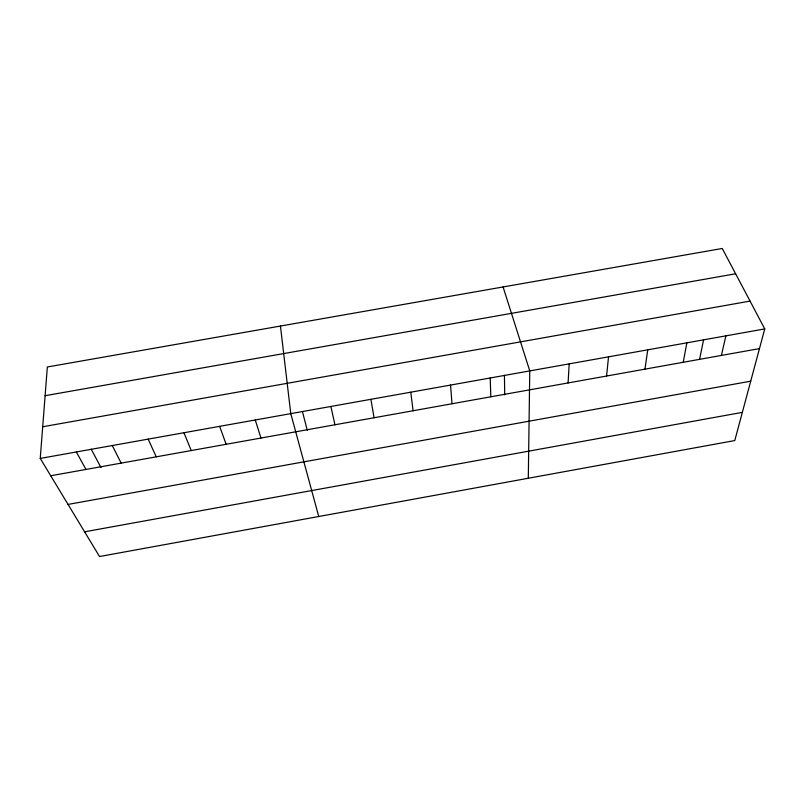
<?xml version="1.0" encoding="UTF-8"?>
<svg xmlns="http://www.w3.org/2000/svg" width="805" height="805" viewBox="0 0 805 805"><rect width="100%" height="100%" fill="white"/><g stroke="black" fill="none" stroke-linecap="round" stroke-linejoin="round"><path stroke-width="1.21" d="M528.301 478.25L529.76 370.914L503.075 286.952M568.088 382.939L569.205 363.87M40.25 458.417L47.344 366.979L722.246 248.473L764.75 328.913L734.774 440.556L99.538 556.527L40.25 458.417L764.75 328.913M606.578 376.036L608.53 356.836M644.956 369.153L647.753 349.823M683.234 362.28L686.856 342.829M699.656 358.98L703.6 339.69M721.401 355.438L725.858 335.866M84.595 531.813L742.341 412.361M68.053 504.423L750.713 381.178M50.735 475.765L759.467 348.605M45.11 395.708L735.619 273.77M42.705 426.761L750.049 301.09M76.314 451.967L85.994 469.436M91.186 449.16L100.997 467.554M112.277 445.537L121.163 463.127M148.16 439.127L156.24 456.838M183.943 432.728L191.238 450.559M219.644 426.348L226.145 444.29M255.255 419.979L260.971 438.041M318.74 516.508L290.776 413.639L280.442 326.045M302.398 411.405L307.269 430.323M330.885 406.465L334.95 424.768M370.884 399.31L374.073 417.755M410.771 392.186L413.096 410.751M450.548 385.072L452.008 403.768M490.215 377.988L490.809 396.805M504.433 375.291L504.725 394.893"/></g></svg>
